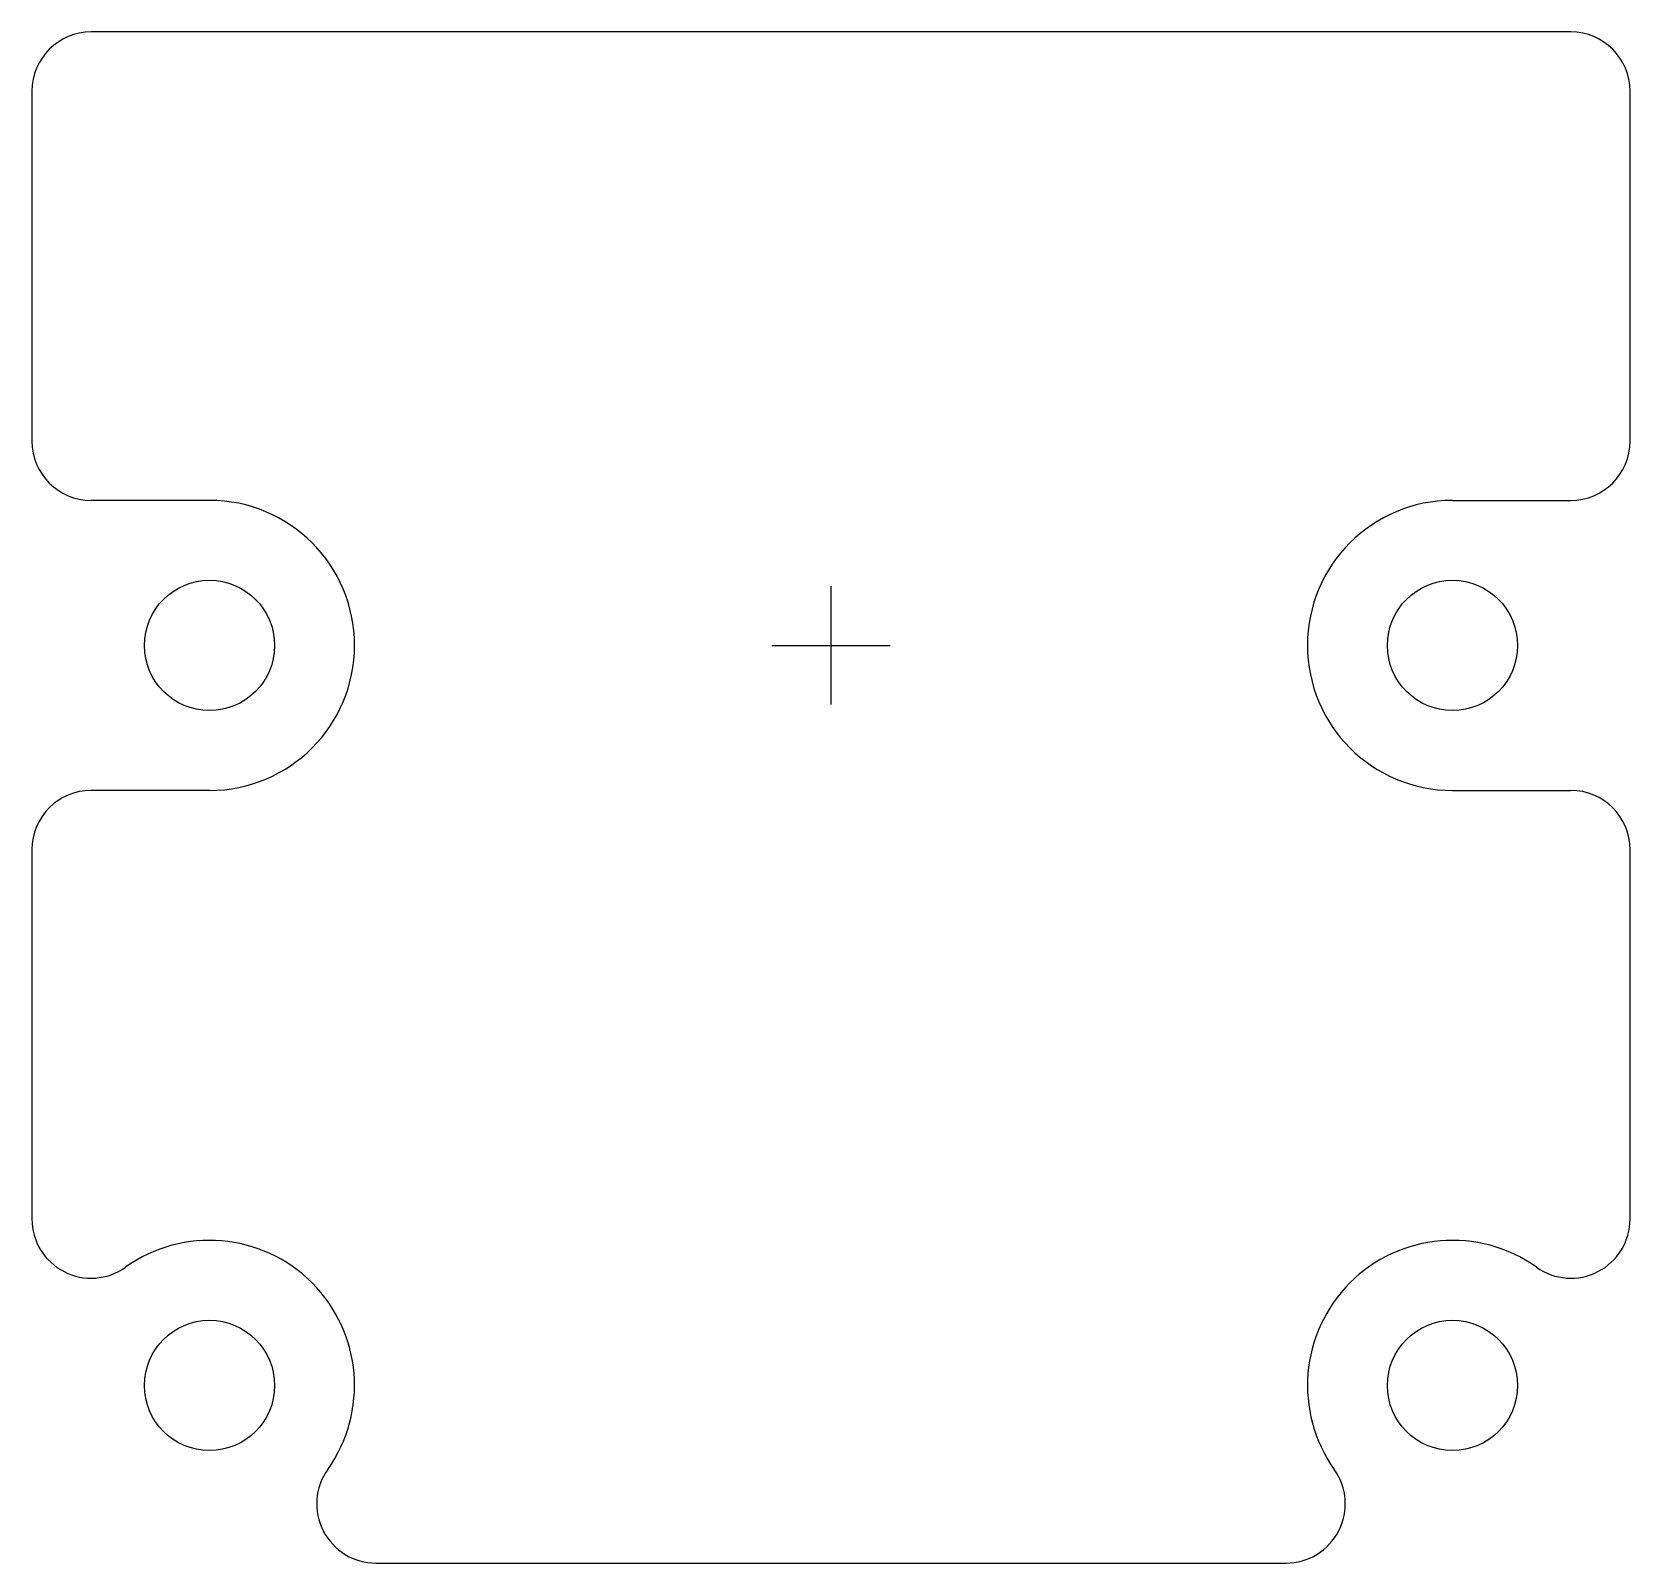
# Model space of a CAD drawing. Header units: millimetres. Extents: x -13.5 to 13.5, y -15.5 to 10.4.
import ezdxf

# ---------------------------------------------------------------- set-up
doc = ezdxf.new("R2010")
doc.units = ezdxf.units.MM
doc.header["$MEASUREMENT"] = 0
doc.layers.add('Default', color=178, linetype='Continuous', true_color=0x000000)

msp = doc.modelspace()

# ---------------------------------------------------------------- linework, layer by layer
at = {"layer": 'Default'}
for points in [[(12.5, 10.362), (-12.5, 10.362)], [(-13.5, 9.362), (-13.5, 3.45)], [(13.5, 3.45), (13.5, 9.362)], [(-10.5, 2.45), (-12.5, 2.45)], [(10.5, 2.45), (12.5, 2.45)], [(0, -1), (0, 1)], [(-1, 0), (1, 0)], [(-10.5, -2.45), (-12.5, -2.45)], [(10.5, -2.45), (12.5, -2.45)], [(-13.5, -3.45), (-13.5, -9.689)], [(13.5, -9.689), (13.5, -3.45)], [(-7.689, -15.5), (7.689, -15.5)]]:
    msp.add_lwpolyline(points, dxfattribs=at)
for centre in [(-10.5, 0), (10.5, 0), (-10.5, -12.5), (10.5, -12.5)]:
    msp.add_circle(centre, 1.1, dxfattribs=at)
for centre, radius, start, end in [((-12.5, 9.362), 1, 90, 180), ((12.5, 9.362), 1, 0, 90), ((-12.5, 3.45), 1, 180, 270), ((12.5, 3.45), 1, 270, 0), ((-10.5, 0), 2.45, 270, 90), ((10.5, 0), 2.45, 90, 270), ((-12.5, -3.45), 1, 90, 180), ((12.5, -3.45), 1, 360, 90), ((-12.5, -9.689), 1, 180, 305.4302), ((12.5, -9.689), 1, 234.5698, 0), ((-10.5, -12.5), 2.45, 324.5698, 125.4302), ((10.5, -12.5), 2.45, 54.5698, 215.4302), ((-7.689, -14.5), 1, 144.5698, 270), ((7.689, -14.5), 1, 270, 35.4302)]:
    msp.add_arc(centre, radius, start, end, dxfattribs=at)

doc.saveas('drawing.dxf')
